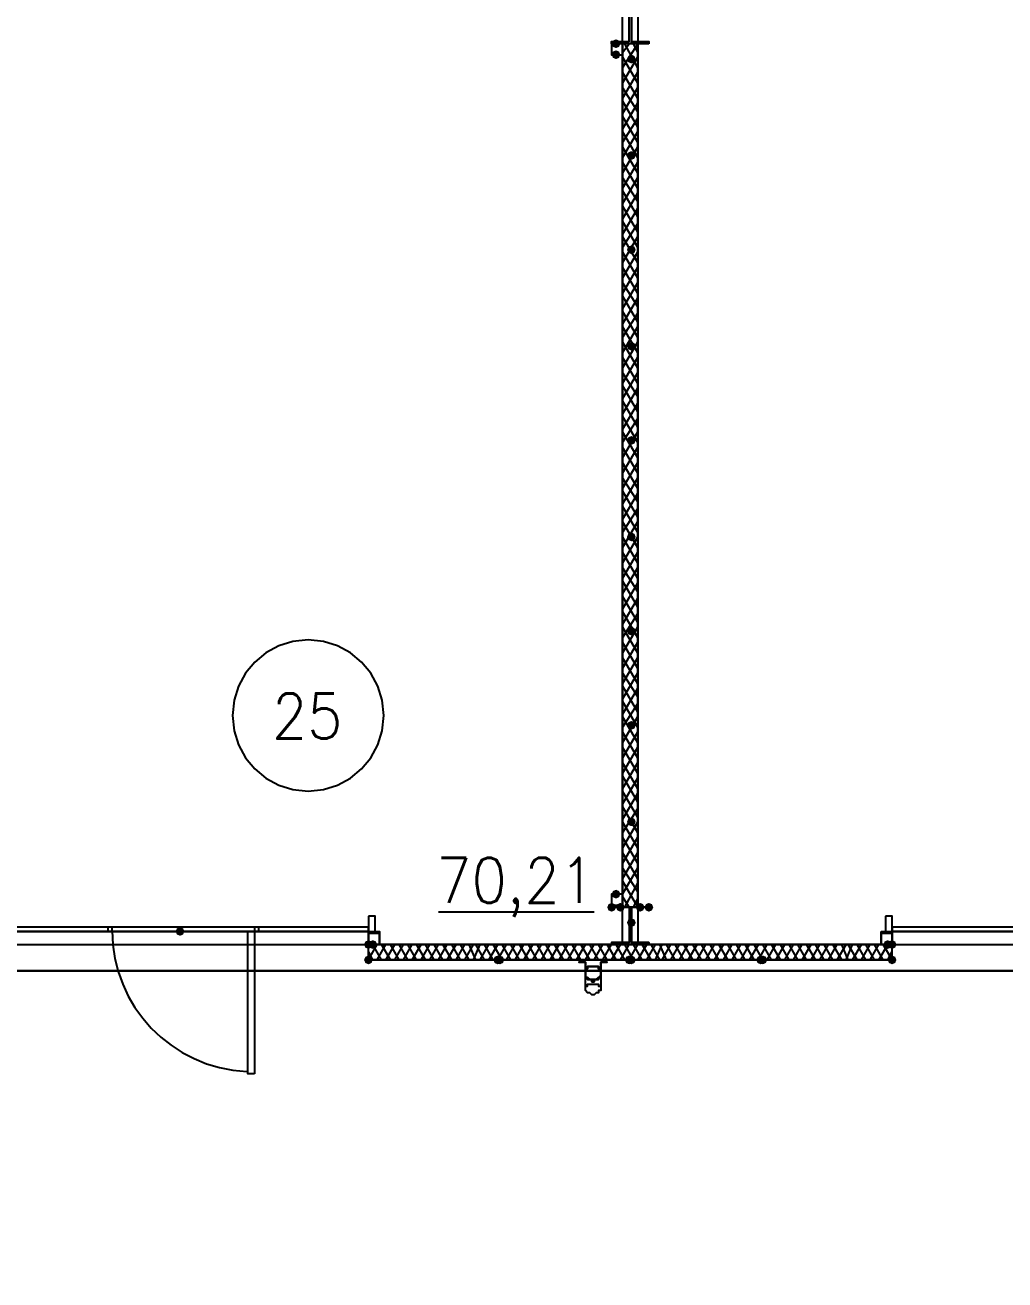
# Model space of a CAD drawing. Header units: millimetres. Extents: x 0 to 420, y 0 to 297.
# Drawn here: x 174.3 to 193.23, y 99.06 to 123.3 of the extents above; entities that cross this region are included whole.
import ezdxf

# ---------------------------------------------------------------- set-up
doc = ezdxf.new("R2010")
doc.units = ezdxf.units.MM
doc.layers.get('0').update_dxf_attribs({"linetype": 'CONTINUOUS'})
doc.styles.get("Standard").update_dxf_attribs({"font": 'STANDARD'})

msp = doc.modelspace()

# ---------------------------------------------------------------- hatches: boundary and pattern name
at = {"true_color": 0x000007}
for points in [[(185.801, 122.936), (185.776129, 122.876204), (185.716333, 122.851333), (185.656538, 122.876204), (185.631667, 122.936), (185.656537, 122.995796), (185.716333, 123.020667), (185.776129, 122.995796)], [(185.801, 122.724333), (185.776129, 122.664537), (185.716333, 122.639667), (185.656538, 122.664537), (185.631667, 122.724333), (185.656537, 122.784129), (185.716333, 122.809), (185.776129, 122.784129)], [(186.097333, 122.639667), (186.072463, 122.579871), (186.012667, 122.555), (185.952871, 122.579871), (185.928, 122.639667), (185.952871, 122.699462), (186.012667, 122.724333), (186.072462, 122.699463)], [(186.097333, 120.777), (186.072463, 120.717204), (186.012667, 120.692333), (185.952871, 120.717204), (185.928, 120.777), (185.952871, 120.836796), (186.012667, 120.861667), (186.072462, 120.836796)], [(186.097333, 118.956667), (186.072463, 118.896871), (186.012667, 118.872), (185.952871, 118.896871), (185.928, 118.956667), (185.952871, 119.016462), (186.012667, 119.041333), (186.072462, 119.016463)], [(186.097333, 117.094), (186.072463, 117.034204), (186.012667, 117.009333), (185.952871, 117.034204), (185.928, 117.094), (185.952871, 117.153796), (186.012667, 117.178667), (186.072462, 117.153796)], [(186.097333, 115.273667), (186.072463, 115.213871), (186.012667, 115.189), (185.952871, 115.213871), (185.928, 115.273667), (185.952871, 115.333462), (186.012667, 115.358333), (186.072462, 115.333463)], [(186.097333, 113.411), (186.072463, 113.351204), (186.012667, 113.326333), (185.952871, 113.351204), (185.928, 113.411), (185.952871, 113.470796), (186.012667, 113.495667), (186.072462, 113.470796)], [(186.097333, 111.590667), (186.072463, 111.530871), (186.012667, 111.506), (185.952871, 111.530871), (185.928, 111.590667), (185.952871, 111.650462), (186.012667, 111.675333), (186.072462, 111.650463)], [(186.097333, 109.770333), (186.072463, 109.710537), (186.012667, 109.685667), (185.952871, 109.710537), (185.928, 109.770333), (185.952871, 109.830129), (186.012667, 109.855), (186.072462, 109.830129)], [(186.097333, 107.907667), (186.072463, 107.847871), (186.012667, 107.823), (185.952871, 107.847871), (185.928, 107.907667), (185.952871, 107.967462), (186.012667, 107.992333), (186.072462, 107.967463)], [(185.801, 106.510667), (185.776129, 106.450871), (185.716333, 106.426), (185.656538, 106.450871), (185.631667, 106.510667), (185.656537, 106.570462), (185.716333, 106.595333), (185.776129, 106.570463)], [(185.716333, 106.256667), (185.691463, 106.196871), (185.631667, 106.172), (185.571871, 106.196871), (185.547, 106.256667), (185.571871, 106.316462), (185.631667, 106.341333), (185.691462, 106.316463)], [(185.885667, 106.256667), (185.860796, 106.196871), (185.801, 106.172), (185.741204, 106.196871), (185.716333, 106.256667), (185.741204, 106.316462), (185.801, 106.341333), (185.860796, 106.316463)], [(186.266667, 106.256667), (186.241796, 106.196871), (186.182, 106.172), (186.122204, 106.196871), (186.097333, 106.256667), (186.122204, 106.316462), (186.182, 106.341333), (186.241796, 106.316463)], [(186.436, 106.256667), (186.411129, 106.196871), (186.351333, 106.172), (186.291538, 106.196871), (186.266667, 106.256667), (186.291537, 106.316462), (186.351333, 106.341333), (186.411129, 106.316463)], [(186.097333, 105.960333), (186.072463, 105.900537), (186.012667, 105.875667), (185.952871, 105.900537), (185.928, 105.960333), (185.952871, 106.020129), (186.012667, 106.045), (186.072462, 106.020129)], [(177.376667, 105.791), (177.351796, 105.731204), (177.292, 105.706333), (177.232204, 105.731204), (177.207333, 105.791), (177.232204, 105.850796), (177.292, 105.875667), (177.351796, 105.850796)], [(177.376667, 105.791), (177.351796, 105.731204), (177.292, 105.706333), (177.232204, 105.731204), (177.207333, 105.791), (177.232204, 105.850796), (177.292, 105.875667), (177.351796, 105.850796)], [(181.017333, 105.537), (180.992462, 105.477204), (180.932667, 105.452333), (180.872871, 105.477204), (180.848, 105.537), (180.872871, 105.596796), (180.932667, 105.621667), (180.992462, 105.596796)], [(181.102, 105.537), (181.077129, 105.477204), (181.017333, 105.452333), (180.957538, 105.477204), (180.932667, 105.537), (180.957537, 105.596796), (181.017333, 105.621667), (181.077129, 105.596796)], [(191.050333, 105.537), (191.025463, 105.477204), (190.965667, 105.452333), (190.905871, 105.477204), (190.881, 105.537), (190.905871, 105.596796), (190.965667, 105.621667), (191.025462, 105.596796)], [(191.135, 105.537), (191.110129, 105.477204), (191.050333, 105.452333), (190.990538, 105.477204), (190.965667, 105.537), (190.990537, 105.596796), (191.050333, 105.621667), (191.110129, 105.596796)]]:
    msp.add_hatch(color=0, dxfattribs=at).paths.add_polyline_path(points, flags=0)
at = {"true_color": 0x0000fe}
for points in [[(181.017333, 105.240667), (180.992462, 105.180871), (180.932667, 105.156), (180.872871, 105.180871), (180.848, 105.240667), (180.872871, 105.300462), (180.932667, 105.325333), (180.992462, 105.300463)], [(183.515, 105.240667), (183.490129, 105.180871), (183.430333, 105.156), (183.370538, 105.180871), (183.345667, 105.240667), (183.370537, 105.300462), (183.430333, 105.325333), (183.490129, 105.300463)], [(183.557333, 105.240667), (183.532462, 105.180871), (183.472667, 105.156), (183.412871, 105.180871), (183.388, 105.240667), (183.412871, 105.300462), (183.472667, 105.325333), (183.532462, 105.300463)], [(186.055, 105.240667), (186.030129, 105.180871), (185.970333, 105.156), (185.910538, 105.180871), (185.885667, 105.240667), (185.910537, 105.300462), (185.970333, 105.325333), (186.030129, 105.300463)], [(186.055, 105.240667), (186.030129, 105.180871), (185.970333, 105.156), (185.910538, 105.180871), (185.885667, 105.240667), (185.910537, 105.300462), (185.970333, 105.325333), (186.030129, 105.300463)], [(186.097333, 105.240667), (186.072463, 105.180871), (186.012667, 105.156), (185.952871, 105.180871), (185.928, 105.240667), (185.952871, 105.300462), (186.012667, 105.325333), (186.072462, 105.300463)], [(188.595, 105.240667), (188.570129, 105.180871), (188.510333, 105.156), (188.450538, 105.180871), (188.425667, 105.240667), (188.450537, 105.300462), (188.510333, 105.325333), (188.570129, 105.300463)], [(188.637333, 105.240667), (188.612462, 105.180871), (188.552667, 105.156), (188.492871, 105.180871), (188.468, 105.240667), (188.492871, 105.300462), (188.552667, 105.325333), (188.612462, 105.300463)], [(191.135, 105.240667), (191.110129, 105.180871), (191.050333, 105.156), (190.990538, 105.180871), (190.965667, 105.240667), (190.990537, 105.300462), (191.050333, 105.325333), (191.110129, 105.300463)]]:
    msp.add_hatch(color=0, dxfattribs=at).paths.add_polyline_path(points, flags=0)
at = {"true_color": 0x000007}
h = msp.add_hatch(color=0, dxfattribs=at)
h.paths.add_polyline_path([(180.932667, 105.240667), (185.970333, 105.240667)], flags=0)
h.paths.add_polyline_path([(185.970333, 105.240667), (180.932667, 105.240667)], flags=0)
h = msp.add_hatch(color=0, dxfattribs=at)
h.paths.add_polyline_path([(186.012667, 105.240667), (191.050333, 105.240667)], flags=0)
h.paths.add_polyline_path([(191.050333, 105.240667), (186.012667, 105.240667)], flags=0)

# ---------------------------------------------------------------- linework, layer by layer
at = {"color": 0, "true_color": 0x000007}
for points in [[(103.970667, 105.029), (389.763, 105.029), (389.763, 222.715667), (103.970667, 222.715667)], [(168.740667, 105.537), (185.843333, 105.537), (185.843333, 140.038667), (182.160333, 140.038667), (168.994667, 140.038667), (168.740667, 140.038667)], [(186.139667, 105.537), (203.242333, 105.537), (203.242333, 140.038667), (199.559333, 140.038667), (186.351333, 140.038667), (186.139667, 140.038667)], [(186.351333, 122.936), (185.631667, 122.936), (185.631667, 122.978333), (185.970333, 122.978333), (185.970333, 123.613333), (185.631667, 123.613333), (185.631667, 123.655667), (186.351333, 123.655667), (186.351333, 123.613333), (186.012667, 123.613333), (186.012667, 122.978333), (186.351333, 122.978333)], [(185.843333, 122.936), (185.631667, 122.936), (185.631667, 122.724333), (185.843333, 122.724333), (185.843333, 122.936), (185.631667, 122.936), (185.631667, 122.724333), (185.843333, 122.724333)], [(185.843333, 122.936), (185.843333, 106.256667), (186.139667, 106.256667), (186.139667, 122.936)], [(185.843333, 106.510667), (185.631667, 106.510667), (185.631667, 106.299), (185.843333, 106.299), (185.843333, 106.510667), (185.631667, 106.510667), (185.631667, 106.256667), (185.843333, 106.256667)], [(186.351333, 106.256667), (185.631667, 106.256667), (185.970333, 106.256667), (185.970333, 105.579333), (185.631667, 105.579333), (185.631667, 105.537), (186.351333, 105.537), (186.351333, 105.579333), (186.012667, 105.579333), (186.012667, 106.256667)], [(180.932667, 106.087333), (180.932667, 105.791), (181.059667, 105.791), (181.059667, 106.087333)], [(190.923333, 106.087333), (190.923333, 105.791), (191.050333, 105.791), (191.050333, 106.087333)], [(173.693667, 105.791), (180.932667, 105.791), (180.932667, 105.875667), (173.693667, 105.875667)], [(175.895, 105.791), (175.979667, 105.791), (175.979667, 105.875667), (175.895, 105.875667)], [(178.731333, 103.039333), (178.604333, 103.039333), (178.604333, 105.791), (178.731333, 105.791)], [(178.731333, 105.791), (178.816, 105.791), (178.816, 105.875667), (178.731333, 105.875667)], [(180.932667, 105.791), (181.144333, 105.791), (181.144333, 105.537), (180.932667, 105.537)], [(180.932667, 105.748667), (180.932667, 105.537), (181.144333, 105.537), (181.144333, 105.748667)], [(190.838667, 105.791), (191.050333, 105.791), (191.050333, 105.537), (190.838667, 105.537)], [(190.838667, 105.748667), (190.838667, 105.537), (191.050333, 105.537), (191.050333, 105.748667)], [(191.050333, 105.791), (198.331667, 105.791), (198.331667, 105.875667), (191.050333, 105.875667)], [(180.932667, 105.240667), (185.970333, 105.240667)], [(185.970333, 105.240667), (180.932667, 105.240667)], [(180.932667, 105.240667), (185.970333, 105.240667)], [(180.932667, 105.240667), (185.970333, 105.240667)], [(185.547, 105.198333), (185.42, 105.198333), (185.42, 104.986667), (185.42, 104.944333), (185.42, 104.902), (185.377667, 104.902), (185.377667, 104.859667), (185.335333, 104.859667), (185.293, 104.859667), (185.293, 104.817333), (185.250667, 104.817333), (185.250667, 104.859667), (185.208333, 104.859667), (185.166, 104.859667), (185.166, 104.902), (185.123667, 104.902), (185.123667, 104.944333), (185.123667, 104.986667), (185.123667, 105.198333), (184.996667, 105.198333), (185.123667, 105.198333), (185.123667, 104.986667), (185.123667, 104.944333), (185.123667, 104.902), (185.166, 104.902), (185.208333, 104.859667), (185.250667, 104.859667), (185.293, 104.859667), (185.335333, 104.859667), (185.377667, 104.902), (185.42, 104.944333), (185.42, 104.986667), (185.42, 105.198333), (185.547, 105.198333), (185.42, 105.198333), (185.42, 104.986667), (185.42, 104.944333), (185.42, 104.902), (185.377667, 104.902), (185.377667, 104.859667), (185.335333, 104.859667), (185.293, 104.859667), (185.293, 104.817333), (185.250667, 104.817333), (185.250667, 104.859667), (185.208333, 104.859667), (185.166, 104.859667), (185.166, 104.902), (185.123667, 104.902), (185.123667, 104.944333), (185.123667, 104.986667), (185.123667, 105.198333), (184.996667, 105.198333), (185.123667, 105.198333), (185.123667, 104.986667), (185.123667, 104.944333), (185.123667, 104.902), (185.166, 104.902), (185.208333, 104.859667), (185.250667, 104.859667), (185.293, 104.859667), (185.335333, 104.859667), (185.377667, 104.902), (185.42, 104.944333), (185.42, 104.986667), (185.42, 105.198333), (185.547, 105.198333), (185.42, 105.198333), (185.42, 104.986667), (185.42, 104.944333), (185.377667, 104.902), (185.335333, 104.859667), (185.293, 104.859667), (185.250667, 104.859667), (185.208333, 104.859667), (185.166, 104.902), (185.123667, 104.902), (185.123667, 104.944333), (185.123667, 104.986667), (185.123667, 105.198333), (184.996667, 105.198333), (185.123667, 105.198333), (185.123667, 104.986667), (185.123667, 104.944333), (185.123667, 104.902), (185.166, 104.902), (185.166, 104.859667), (185.208333, 104.859667), (185.250667, 104.859667), (185.250667, 104.817333), (185.293, 104.817333), (185.293, 104.859667), (185.335333, 104.859667), (185.377667, 104.859667), (185.377667, 104.902), (185.42, 104.902), (185.42, 104.944333), (185.42, 104.986667), (185.42, 105.198333)], [(186.012667, 105.240667), (191.050333, 105.240667)], [(191.050333, 105.240667), (186.012667, 105.240667)], [(191.050333, 105.240667), (186.012667, 105.240667)], [(191.050333, 105.240667), (186.012667, 105.240667)], [(116.078, 96.435333), (377.655667, 96.435333), (377.655667, 105.029), (116.078, 105.029)], [(185.42, 104.986667), (185.42, 105.029), (185.377667, 105.071333), (185.377667, 105.113667), (185.335333, 105.113667), (185.293, 105.113667), (185.250667, 105.113667), (185.208333, 105.113667), (185.166, 105.113667), (185.166, 105.071333), (185.123667, 105.071333), (185.123667, 105.029), (185.123667, 104.986667), (185.123667, 104.944333), (185.123667, 104.902), (185.166, 104.902), (185.208333, 104.859667), (185.250667, 104.859667), (185.293, 104.859667), (185.335333, 104.859667), (185.377667, 104.902), (185.42, 104.944333), (185.42, 104.986667), (185.42, 104.944333), (185.377667, 104.902), (185.335333, 104.859667), (185.293, 104.859667), (185.250667, 104.859667), (185.208333, 104.859667), (185.166, 104.902), (185.123667, 104.902), (185.123667, 104.944333), (185.123667, 104.986667), (185.123667, 105.029), (185.123667, 105.071333), (185.166, 105.071333), (185.166, 105.113667), (185.208333, 105.113667), (185.250667, 105.113667), (185.293, 105.113667), (185.335333, 105.113667), (185.377667, 105.113667), (185.377667, 105.071333), (185.42, 105.029)], [(185.123667, 104.986667), (185.123667, 105.029), (185.123667, 105.071333), (185.166, 105.071333), (185.166, 105.113667), (185.208333, 105.113667), (185.250667, 105.113667), (185.293, 105.113667), (185.335333, 105.113667), (185.377667, 105.113667), (185.377667, 105.071333), (185.42, 105.029), (185.42, 104.986667), (185.42, 104.944333), (185.377667, 104.902), (185.335333, 104.859667), (185.293, 104.859667), (185.250667, 104.859667), (185.208333, 104.859667), (185.166, 104.902), (185.123667, 104.902), (185.123667, 104.944333)], [(185.42, 104.690333), (185.42, 104.648), (185.377667, 104.648), (185.377667, 104.605667), (185.335333, 104.605667), (185.293, 104.563333), (185.250667, 104.563333), (185.208333, 104.605667), (185.166, 104.605667), (185.123667, 104.648), (185.123667, 104.690333), (185.123667, 104.732667), (185.166, 104.732667), (185.166, 104.775), (185.208333, 104.775), (185.250667, 104.775), (185.293, 104.775), (185.335333, 104.775), (185.377667, 104.775), (185.377667, 104.732667), (185.42, 104.732667)]]:
    msp.add_lwpolyline(points, close=True, dxfattribs=at)
for points in [[(186.012667, 122.936), (186.012667, 123.655667)], [(185.631667, 122.936), (185.631667, 122.978333)], [(185.801, 122.936), (185.801, 122.978333)], [(185.843333, 122.766667), (185.970333, 122.936)], [(185.843333, 122.470333), (186.139667, 122.936)], [(186.139667, 122.470333), (185.885667, 122.936)], [(186.139667, 122.766667), (186.055, 122.936)], [(186.182, 122.936), (186.182, 122.978333)], [(186.351333, 122.936), (186.351333, 122.978333)], [(185.843333, 122.174), (186.139667, 122.682)], [(186.139667, 122.174), (185.843333, 122.682)], [(185.843333, 121.877667), (186.139667, 122.385667)], [(186.139667, 121.877667), (185.843333, 122.385667)], [(185.843333, 121.581333), (186.139667, 122.089333)], [(186.139667, 121.623667), (185.843333, 122.089333)], [(186.139667, 121.327333), (185.843333, 121.835333)], [(185.843333, 121.285), (186.139667, 121.793)], [(186.139667, 121.031), (185.843333, 121.539)], [(185.843333, 121.031), (186.139667, 121.496667)], [(185.843333, 120.734667), (186.139667, 121.242667)], [(186.139667, 120.734667), (185.843333, 121.242667)], [(185.843333, 120.438333), (186.139667, 120.946333)], [(186.139667, 120.438333), (185.843333, 120.946333)], [(185.843333, 120.142), (186.139667, 120.65)], [(186.139667, 120.142), (185.843333, 120.65)], [(185.843333, 119.845667), (186.139667, 120.353667)], [(186.139667, 119.888), (185.843333, 120.353667)], [(186.139667, 119.591667), (185.843333, 120.099667)], [(185.843333, 119.549333), (186.139667, 120.057333)], [(186.139667, 119.295333), (185.843333, 119.803333)], [(185.843333, 119.253), (186.139667, 119.761)], [(186.139667, 118.999), (185.843333, 119.507)], [(185.843333, 118.999), (186.139667, 119.464667)], [(185.843333, 118.702667), (186.139667, 119.210667)], [(186.139667, 118.702667), (185.843333, 119.210667)], [(185.843333, 118.406333), (186.139667, 118.914333)], [(186.139667, 118.406333), (185.843333, 118.914333)], [(185.843333, 118.11), (186.139667, 118.618)], [(186.139667, 118.11), (185.843333, 118.618)], [(185.843333, 117.813667), (186.139667, 118.321667)], [(186.139667, 117.856), (185.843333, 118.321667)], [(186.139667, 117.559667), (185.843333, 118.067667)], [(185.843333, 117.517333), (186.139667, 118.025333)], [(186.139667, 117.263333), (185.843333, 117.771333)], [(185.843333, 117.263333), (186.139667, 117.729)], [(185.843333, 116.967), (186.139667, 117.475)], [(186.139667, 116.967), (185.843333, 117.475)], [(185.843333, 116.670667), (186.139667, 117.178667)], [(186.139667, 116.670667), (185.843333, 117.178667)], [(185.843333, 116.374333), (186.139667, 116.882333)], [(186.139667, 116.374333), (185.843333, 116.882333)], [(185.843333, 116.078), (186.139667, 116.586)], [(186.139667, 116.120333), (185.843333, 116.586)], [(186.139667, 115.824), (185.843333, 116.332)], [(185.843333, 115.781667), (186.139667, 116.289667)], [(186.139667, 115.527667), (185.843333, 116.035667)], [(185.843333, 115.485333), (186.139667, 115.993333)], [(186.139667, 115.231333), (185.843333, 115.739333)], [(185.843333, 115.231333), (186.139667, 115.697)], [(185.843333, 114.935), (186.139667, 115.443)], [(186.139667, 114.935), (185.843333, 115.443)], [(185.843333, 114.638667), (186.139667, 115.146667)], [(186.139667, 114.638667), (185.843333, 115.146667)], [(185.843333, 114.342333), (186.139667, 114.850333)], [(186.139667, 114.342333), (185.843333, 114.850333)], [(185.843333, 114.046), (186.139667, 114.554)], [(186.139667, 114.088333), (185.843333, 114.554)], [(186.139667, 113.792), (185.843333, 114.3)], [(185.843333, 113.749667), (186.139667, 114.257667)], [(186.139667, 113.495667), (185.843333, 114.003667)], [(185.843333, 113.495667), (186.139667, 113.961333)], [(185.843333, 113.199333), (186.139667, 113.707333)], [(186.139667, 113.199333), (185.843333, 113.707333)], [(185.843333, 112.903), (186.139667, 113.411)], [(186.139667, 112.903), (185.843333, 113.411)], [(185.843333, 112.606667), (186.139667, 113.114667)], [(186.139667, 112.606667), (185.843333, 113.114667)], [(185.843333, 112.310333), (186.139667, 112.818333)], [(186.139667, 112.352667), (185.843333, 112.818333)], [(186.139667, 112.056333), (185.843333, 112.564333)], [(185.843333, 112.014), (186.139667, 112.522)], [(186.139667, 111.76), (185.843333, 112.268)], [(185.843333, 111.717667), (186.139667, 112.225667)], [(186.139667, 111.463667), (185.843333, 111.971667)], [(185.843333, 111.463667), (186.139667, 111.929333)], [(185.843333, 111.167333), (186.139667, 111.675333)], [(186.139667, 111.167333), (185.843333, 111.675333)], [(181.229, 109.960833), (181.199328, 110.255175), (181.114227, 110.529326), (180.97957, 110.777413), (180.80123, 110.993563), (180.58508, 111.171903), (180.336993, 111.30656), (180.062842, 111.391661), (179.7685, 111.421333), (179.474158, 111.391661), (179.200007, 111.30656), (178.95192, 111.171903), (178.73577, 110.993563), (178.55743, 110.777413), (178.422773, 110.529326), (178.337672, 110.255175), (178.308, 109.960833)], [(185.843333, 110.871), (186.139667, 111.379)], [(186.139667, 110.871), (185.843333, 111.379)], [(185.843333, 110.574667), (186.139667, 111.082667)], [(186.139667, 110.574667), (185.843333, 111.082667)], [(185.843333, 110.278333), (186.139667, 110.786333)], [(186.139667, 110.320667), (185.843333, 110.786333)], [(186.139667, 110.024333), (185.843333, 110.532333)], [(185.843333, 109.982), (186.139667, 110.49)], [(186.139667, 109.728), (185.843333, 110.236)], [(185.843333, 109.728), (186.139667, 110.193667)], [(178.308, 109.960833), (178.337672, 109.666492), (178.422773, 109.392341), (178.55743, 109.144254), (178.73577, 108.928104), (178.95192, 108.749764), (179.200007, 108.615107), (179.474158, 108.530005), (179.7685, 108.500333), (180.062842, 108.530005), (180.336993, 108.615107), (180.58508, 108.749764), (180.80123, 108.928104), (180.97957, 109.144254), (181.114227, 109.392341), (181.199328, 109.666492), (181.229, 109.960833)], [(185.843333, 109.431667), (186.139667, 109.939667)], [(186.139667, 109.431667), (185.843333, 109.939667)], [(185.843333, 109.135333), (186.139667, 109.643333)], [(186.139667, 109.135333), (185.843333, 109.643333)], [(185.843333, 108.839), (186.139667, 109.347)], [(186.139667, 108.839), (185.843333, 109.347)], [(185.843333, 108.542667), (186.139667, 109.050667)], [(186.139667, 108.542667), (185.843333, 109.050667)], [(186.139667, 108.288667), (185.843333, 108.796667)], [(185.843333, 108.246333), (186.139667, 108.754333)], [(186.139667, 107.992333), (185.843333, 108.500333)], [(185.843333, 107.95), (186.139667, 108.458)], [(186.139667, 107.696), (185.843333, 108.204)], [(185.843333, 107.696), (186.139667, 108.161667)], [(185.843333, 107.399667), (186.139667, 107.907667)], [(186.139667, 107.399667), (185.843333, 107.907667)], [(185.843333, 107.103333), (186.139667, 107.611333)], [(186.139667, 107.103333), (185.843333, 107.611333)], [(185.843333, 106.807), (186.139667, 107.315)], [(186.139667, 106.807), (185.843333, 107.315)], [(185.843333, 106.510667), (186.139667, 107.018667)], [(186.139667, 106.553), (185.843333, 107.018667)], [(186.139667, 106.256667), (185.843333, 106.764667)], [(185.885667, 106.256667), (186.139667, 106.722333)], [(185.970333, 106.256667), (185.843333, 106.468333)], [(186.055, 106.256667), (186.139667, 106.426)], [(182.287333, 106.172), (185.293, 106.172)], [(185.716333, 106.299), (185.716333, 106.256667)], [(186.012667, 106.256667), (186.012667, 105.537)], [(177.292, 105.791), (173.693667, 105.791), (173.693667, 105.664)], [(175.979686, 105.801957), (175.993846, 105.532564), (176.033476, 105.27052), (176.09736, 105.017095), (176.184283, 104.773558), (176.293028, 104.54118), (176.422378, 104.32123), (176.571119, 104.114979), (176.738033, 103.923696), (176.921906, 103.748652), (177.12152, 103.591116), (177.335659, 103.452358), (177.563108, 103.333648), (177.802651, 103.236257), (178.053071, 103.161454), (178.313152, 103.110509), (178.581679, 103.084691)], [(180.932667, 105.664), (180.932667, 105.791), (177.292, 105.791)], [(181.017333, 105.791), (181.017333, 105.748667)], [(190.965667, 105.791), (190.965667, 105.748667)], [(194.691, 105.791), (191.050333, 105.791), (191.050333, 105.664)], [(173.693667, 105.664), (173.693667, 105.537), (177.292, 105.537)], [(177.292, 105.537), (180.932667, 105.537), (180.932667, 105.664)], [(180.932667, 105.240667), (181.102, 105.537)], [(180.932667, 105.240667), (180.932667, 105.537)], [(180.932667, 105.240667), (180.932667, 105.537)], [(181.186667, 105.240667), (181.017333, 105.537)], [(190.923333, 105.537), (181.059667, 105.537)], [(181.102, 105.240667), (181.271333, 105.537)], [(181.356, 105.240667), (181.186667, 105.537)], [(181.271333, 105.240667), (181.440667, 105.537)], [(181.525333, 105.240667), (181.356, 105.537)], [(181.440667, 105.240667), (181.61, 105.537)], [(181.694667, 105.240667), (181.525333, 105.537)], [(181.61, 105.240667), (181.779333, 105.537)], [(181.864, 105.240667), (181.694667, 105.537)], [(181.779333, 105.240667), (181.948667, 105.537)], [(182.033333, 105.240667), (181.864, 105.537)], [(181.948667, 105.240667), (182.118, 105.537)], [(182.202667, 105.240667), (182.033333, 105.537)], [(182.118, 105.240667), (182.287333, 105.537)], [(182.372, 105.240667), (182.202667, 105.537)], [(182.287333, 105.240667), (182.456667, 105.537)], [(182.541333, 105.240667), (182.372, 105.537)], [(182.456667, 105.240667), (182.626, 105.537)], [(182.710667, 105.240667), (182.541333, 105.537)], [(182.626, 105.240667), (182.795333, 105.537)], [(182.88, 105.240667), (182.710667, 105.537)], [(182.795333, 105.240667), (182.964667, 105.537)], [(183.007, 105.240667), (182.88, 105.537)], [(182.964667, 105.240667), (183.091667, 105.537)], [(183.176333, 105.240667), (183.007, 105.537)], [(183.091667, 105.240667), (183.261, 105.537)], [(183.345667, 105.240667), (183.176333, 105.537)], [(183.261, 105.240667), (183.430333, 105.537)], [(183.515, 105.240667), (183.345667, 105.537)], [(183.430333, 105.240667), (183.599667, 105.537)], [(183.684333, 105.240667), (183.515, 105.537)], [(183.599667, 105.240667), (183.769, 105.537)], [(183.853667, 105.240667), (183.684333, 105.537)], [(183.769, 105.240667), (183.938333, 105.537)], [(184.023, 105.240667), (183.853667, 105.537)], [(183.938333, 105.240667), (184.107667, 105.537)], [(184.192333, 105.240667), (184.023, 105.537)], [(184.107667, 105.240667), (184.277, 105.537)], [(184.361667, 105.240667), (184.192333, 105.537)], [(184.277, 105.240667), (184.446333, 105.537)], [(184.531, 105.240667), (184.361667, 105.537)], [(184.446333, 105.240667), (184.615667, 105.537)], [(184.700333, 105.240667), (184.531, 105.537)], [(184.615667, 105.240667), (184.785, 105.537)], [(184.869667, 105.240667), (184.700333, 105.537)], [(184.785, 105.240667), (184.954333, 105.537)], [(185.039, 105.240667), (184.869667, 105.537)], [(184.954333, 105.240667), (185.123667, 105.537)], [(185.208333, 105.240667), (185.039, 105.537)], [(185.123667, 105.240667), (185.293, 105.537)], [(185.377667, 105.240667), (185.208333, 105.537)], [(185.293, 105.240667), (185.462333, 105.537)], [(185.547, 105.240667), (185.377667, 105.537)], [(185.462333, 105.240667), (185.631667, 105.537)], [(185.716333, 105.240667), (185.547, 105.537)], [(185.631667, 105.579333), (185.631667, 105.537)], [(185.631667, 105.240667), (185.801, 105.537)], [(185.885667, 105.240667), (185.716333, 105.537)], [(185.801, 105.579333), (185.801, 105.537)], [(185.801, 105.240667), (185.970333, 105.537)], [(186.055, 105.240667), (185.885667, 105.537)], [(185.970333, 105.240667), (186.139667, 105.537)], [(186.224333, 105.240667), (186.055, 105.537)], [(186.139667, 105.240667), (186.309, 105.537)], [(186.182, 105.579333), (186.182, 105.537)], [(186.393667, 105.240667), (186.224333, 105.537)], [(186.309, 105.240667), (186.478333, 105.537)], [(186.351333, 105.579333), (186.351333, 105.537)], [(186.563, 105.240667), (186.393667, 105.537)], [(186.478333, 105.240667), (186.605333, 105.537)], [(186.69, 105.240667), (186.563, 105.537)], [(186.605333, 105.240667), (186.774667, 105.537)], [(186.859333, 105.240667), (186.69, 105.537)], [(186.774667, 105.240667), (186.944, 105.537)], [(187.028667, 105.240667), (186.859333, 105.537)], [(186.944, 105.240667), (187.113333, 105.537)], [(187.198, 105.240667), (187.028667, 105.537)], [(187.113333, 105.240667), (187.282667, 105.537)], [(187.367333, 105.240667), (187.198, 105.537)], [(187.282667, 105.240667), (187.452, 105.537)], [(187.536667, 105.240667), (187.367333, 105.537)], [(187.452, 105.240667), (187.621333, 105.537)], [(187.706, 105.240667), (187.536667, 105.537)], [(187.621333, 105.240667), (187.790667, 105.537)], [(187.875333, 105.240667), (187.706, 105.537)], [(187.790667, 105.240667), (187.96, 105.537)], [(188.044667, 105.240667), (187.875333, 105.537)], [(187.96, 105.240667), (188.129333, 105.537)], [(188.214, 105.240667), (188.044667, 105.537)], [(188.129333, 105.240667), (188.298667, 105.537)], [(188.383333, 105.240667), (188.214, 105.537)], [(188.298667, 105.240667), (188.468, 105.537)], [(188.552667, 105.240667), (188.383333, 105.537)], [(188.468, 105.240667), (188.637333, 105.537)], [(188.722, 105.240667), (188.552667, 105.537)], [(188.637333, 105.240667), (188.806667, 105.537)], [(188.891333, 105.240667), (188.722, 105.537)], [(188.806667, 105.240667), (188.976, 105.537)], [(189.060667, 105.240667), (188.891333, 105.537)], [(188.976, 105.240667), (189.145333, 105.537)], [(189.23, 105.240667), (189.060667, 105.537)], [(189.145333, 105.240667), (189.314667, 105.537)], [(189.399333, 105.240667), (189.23, 105.537)], [(189.314667, 105.240667), (189.484, 105.537)], [(189.568667, 105.240667), (189.399333, 105.537)], [(189.484, 105.240667), (189.653333, 105.537)], [(189.738, 105.240667), (189.568667, 105.537)], [(189.653333, 105.240667), (189.822667, 105.537)], [(189.907333, 105.240667), (189.738, 105.537)], [(189.822667, 105.240667), (189.992, 105.537)], [(190.076667, 105.240667), (189.907333, 105.537)], [(189.992, 105.240667), (190.161333, 105.537)], [(190.203667, 105.240667), (190.076667, 105.537)], [(190.161333, 105.240667), (190.288333, 105.537)], [(190.373, 105.240667), (190.203667, 105.537)], [(190.288333, 105.240667), (190.457667, 105.537)], [(190.542333, 105.240667), (190.373, 105.537)], [(190.457667, 105.240667), (190.627, 105.537)], [(190.711667, 105.240667), (190.542333, 105.537)], [(190.627, 105.240667), (190.796333, 105.537)], [(190.881, 105.240667), (190.711667, 105.537)], [(190.796333, 105.240667), (190.965667, 105.537)], [(191.050333, 105.240667), (190.881, 105.537)], [(191.050333, 105.664), (191.050333, 105.537), (194.691, 105.537)], [(191.050333, 105.240667), (191.050333, 105.537)], [(191.050333, 105.240667), (191.050333, 105.537)], [(181.017333, 105.240667), (180.932667, 105.41)], [(180.932667, 105.240667), (185.970333, 105.240667), (180.932667, 105.240667), (185.970333, 105.240667)], [(180.932667, 105.240667), (191.050333, 105.240667)], [(191.050333, 105.240667), (186.012667, 105.240667), (191.050333, 105.240667), (186.012667, 105.240667)], [(190.965667, 105.240667), (191.050333, 105.41)], [(185.123667, 104.690333), (185.123667, 104.986667)], [(185.42, 104.986667), (185.42, 104.690333)]]:
    msp.add_lwpolyline(points, dxfattribs=at)

# ---------------------------------------------------------------- texts
at = {"color": 0, "true_color": 0x000007, "char_height": 0.872032, "attachment_point": 1}
for s, insert, width in [('25', (179.07, 110.388362), 1.06581688), ('70,21', (182.245, 107.213362), 2.56764984)]:
    msp.add_mtext(s, dxfattribs=dict(at, insert=insert, width=width))

doc.saveas('drawing.dxf')
